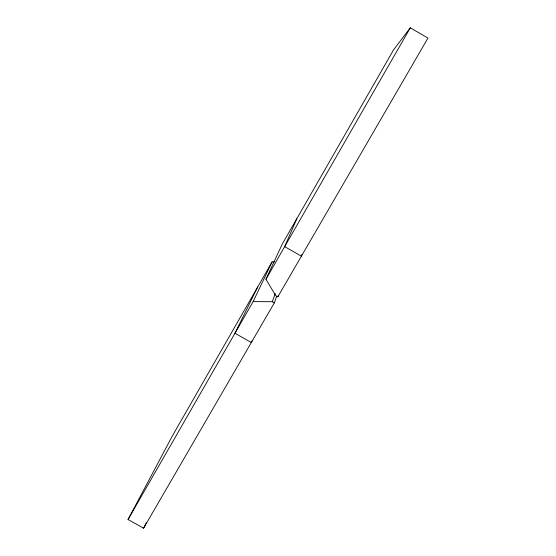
<?xml version="1.0" encoding="UTF-8"?>
<svg xmlns="http://www.w3.org/2000/svg" width="556" height="556" viewBox="0 0 556 556"><rect width="100%" height="100%" fill="white"/><g stroke="black" fill="none" stroke-linecap="round" stroke-linejoin="round"><path stroke-width="0.83" d="M301.88 254.516L301.415 256.184L284.679 246.642L296.8 218.73M277.812 296.862L427.967 38.065L410.3 27.8L393.634 49.734L282.135 244.327L265.942 279.279L275.741 295.688L277.812 296.862L278.375 295.25M274.56 261.897L272.072 261.89L172.339 435.96L128.033 519.526L143.594 528.2L274.316 302.888L276.652 296.348M128.033 519.526L253.133 301.602L272.252 301.713L275.262 293.596M251.958 340.911L251.319 342.524L234.959 333.259L257.748 286.882M253.133 301.602L272.072 261.89M143.594 528.2L146.207 522.765M265.942 279.279L410.3 27.8M272.252 301.713L274.316 302.888"/></g></svg>
